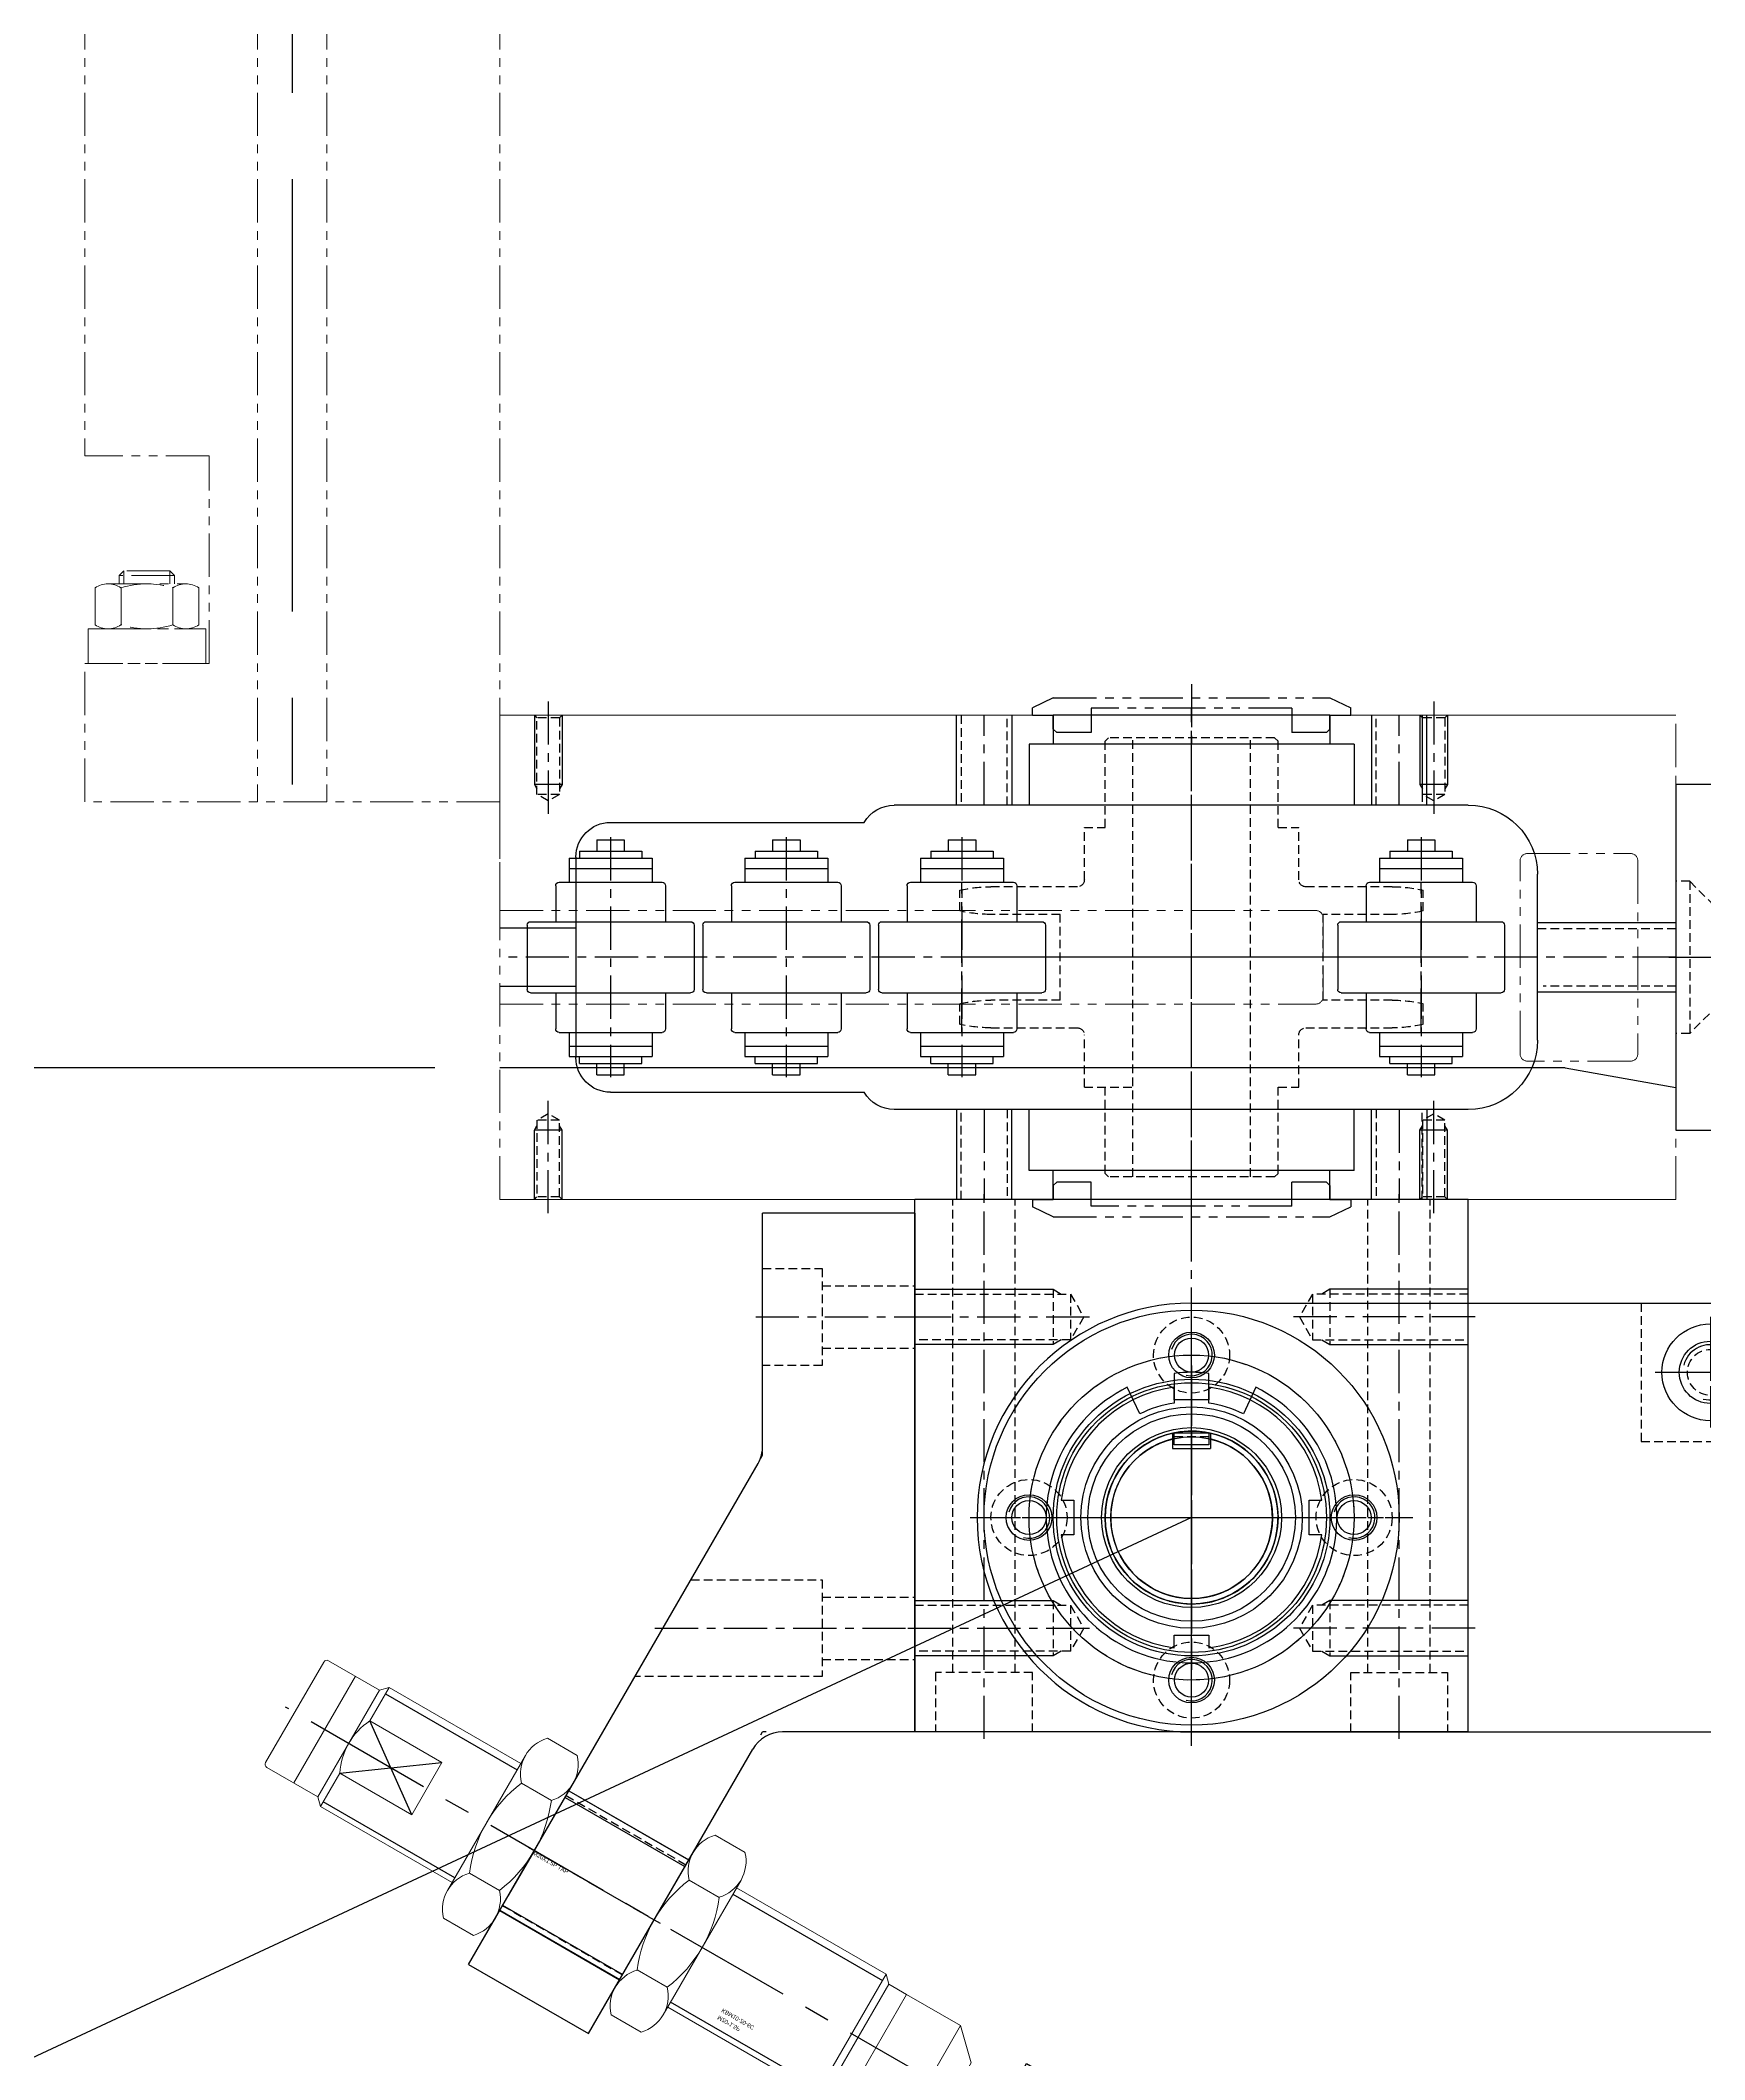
# Model space of a CAD drawing. Header units: inches. Extents: x 0 to 77285, y -118 to 40065.
# Drawn here: x 66690.9 to 66931.5, y 17226.3 to 17518.2 of the extents above; entities that cross this region are included whole.
import ezdxf
from ezdxf.enums import TextEntityAlignment as Align

# ---------------------------------------------------------------- set-up
doc = ezdxf.new("R2010")
doc.units = ezdxf.units.IN
doc.header["$LTSCALE"] = 5
doc.header["$MEASUREMENT"] = 0
for name, pattern in [('CENTER', [2, 1.25, -0.25, 0.25, -0.25]), ('CENTERX2', [4, 2.5, -0.5, 0.5, -0.5]), ('HIDDEN', [0.375, 0.25, -0.125]), ('PHANTOM', [2.5, 1.25, -0.25, 0.25, -0.25, 0.25, -0.25])]:
    doc.linetypes.add(name, pattern=pattern)
for name, color, linetype in [('11', 1, 'CENTER'), ('22', 2, 'HIDDEN'), ('44', 4, 'Continuous'), ('66', 6, 'PHANTOM'), ('A', 8, 'Continuous'), ('B', 123, 'Continuous'), ('BOM-T', 4, 'Continuous'), ('G', 231, 'Continuous'), ('T', 3, 'Continuous'), ('Y', 60, 'Continuous')]:
    doc.layers.add(name, color=color, linetype=linetype)
doc.layers.add('33', color=3, linetype='PHANTOM', lineweight=9)
doc.layers.add('88', color=35, linetype='Continuous', lineweight=5)
doc.styles.add('SCI', font='')
doc.styles.get("Standard").update_dxf_attribs({"font": 'arial.ttf'})
doc.styles.get('SCI').set_extended_font_data('Gulim')
doc.dimstyles.new('SCH', dxfattribs={"dimtxt": 2.5, "dimasz": 2, "dimexe": 1.25, "dimexo": 0.625, "dimtad": 1, "dimdec": 8, "dimtxsty": 'SCI', "dimcen": 2.5, "dimclrd": 4, "dimclre": 4, "dimclrt": 7, "dimadec": 8, "dimazin": 2, "dimtfac": 1, "dimtdec": 8, "dimtmove": 0, "dimatfit": 3, "dimfxl": 1, "dimarcsym": 0})

# ---------------------------------------------------------------- blocks, each defined once
blk = doc.blocks.new('A$C33b2bcc2')
for p, q in [((-2.5, 20.85), (-2.5, 16.56)), ((2.5, 16.56), (2.5, 20.85)), ((-7.5, 14.98), (-9.29, 18.83)), ((9.29, 18.83), (7.5, 14.98)), ((-2.5, 12.25), (2.5, 12.25)), ((-2.5, 10.5), (-2.5, 12.25)), ((2.5, 12.25), (2.5, 10.5)), ((2.5, 10.5), (-2.5, 10.5))]:
    blk.add_line(p, q)
for radius, start, end in [(21, 83.1629, 96.8371), (21, 116.2711, 63.7289), (16.75, 98.5837, 116.6001), (16.75, 63.3999, 81.4163), (12.5, 101.537, 78.463)]:
    blk.add_arc((0, 0), radius, start, end)
at = {"layer": '11'}
for p, q in [((0, 22), (0, -22)), ((-22, 0), (22, 0))]:
    blk.add_line(p, q, dxfattribs=at)
at = {"layer": '22'}
blk.add_line((-2.5, 11.7), (2.5, 11.7), dxfattribs=at)
blk = doc.blocks.new('A$C6740ef86')
for p, q in [((-2.5, 17), (-2.5, 18.83)), ((2.5, 18.83), (2.5, 17)), ((2.5, 17), (-2.5, 17)), ((-18.83, 2.5), (-17, 2.5)), ((-17, 2.5), (-17, -2.5)), ((17, -2.5), (17, 2.5)), ((17, 2.5), (18.83, 2.5)), ((-17, -2.5), (-18.83, -2.5)), ((18.83, -2.5), (17, -2.5)), ((-2.5, -18.83), (-2.5, -17)), ((-2.5, -17), (2.5, -17)), ((2.5, -17), (2.5, -18.83))]:
    blk.add_line(p, q)
blk.add_circle((0, 0), 11.69)
for start, end in [(97.5608, 172.4392), (7.5608, 82.4392), (187.5608, 262.4392), (277.5608, 352.4392)]:
    blk.add_arc((0, 0), 19, start, end)
at = {"layer": '11'}
for p, q in [((0, 20), (0, -20)), ((-20, 0), (20, 0))]:
    blk.add_line(p, q, dxfattribs=at)
at = {"layer": 'T'}
blk.add_arc((0, 0), 12.5, 255, 165, dxfattribs=at)
blk = doc.blocks.new('A$C38a42578')
for p, q in [((0, 25), (10, 25)), ((0, 25), (0, -25)), ((10, 25), (10, -25)), ((10, -25), (0, -25))]:
    blk.add_line(p, q)
at = {"layer": '11'}
blk.add_line((11, 0), (-1, 0), dxfattribs=at)
at = {"layer": '22'}
for p, q in [((8, 11), (2.5, 5.5)), ((8, 11), (8, -11)), ((8, 11), (10, 11)), ((2.5, 5.5), (0, 5.5)), ((2.5, 5.5), (2.5, -5.5)), ((2.5, -5.5), (0, -5.5)), ((2.5, -5.5), (8, -11)), ((8, -11), (10, -11))]:
    blk.add_line(p, q, dxfattribs=at)
blk = doc.blocks.new('A$C608d7013')
for p, q in [((-45, 0), (45, 0)), ((-45, 0), (-45, -15)), ((45, 0), (45, -57)), ((-150, -15), (45, -15)), ((25, -77), (45, -57)), ((-150, -77), (25, -77))]:
    blk.add_line(p, q)
for centre, radius in [((-150, -22.5), 2.46), ((-75, -25), 7), ((-45, -25), 7), ((-75, -25), 4.5), ((-45, -25), 4.5), ((-150, -46), 15), ((-173.5, -46), 2.46), ((-126.5, -46), 2.46), ((-150, -69.5), 2.46)]:
    blk.add_circle(centre, radius)
blk.add_arc((-150, -46), 31, 90, 270)
for points in [[(-45, -15), (-45, -10), (-50, -15)], [(45, -17.5), (45, -12.5), (40, -15)]]:
    blk.add_solid(points)
at = {"layer": '11'}
for p, q in [((-35, -16), (-35, 1)), ((-30, -16), (-30, 1)), ((-25, -16), (-25, 1)), ((0, -17), (0, 2)), ((25, -16), (25, 1)), ((30, -16), (30, 1)), ((35, -16), (35, 1)), ((-150, -78), (-150, -14)), ((-75, -17), (-75, -33)), ((-45, -17), (-45, -33)), ((-83, -25), (-67, -25)), ((-53, -25), (-37, -25)), ((-182, -46), (-118, -46))]:
    blk.add_line(p, q, dxfattribs=at)
blk.add_circle((-150, -46), 23.5, dxfattribs=at)
at = {"layer": '22'}
for p, q in [((39.5, -6.4), (39.5, 0)), ((-39.5, -6.4), (-39.5, 0)), ((-20.5, -6.4), (-20.5, 0)), ((20.5, -6.4), (20.5, 0)), ((-42, -6.4), (-18, -6.4)), ((-42, -15), (-42, -6.4)), ((-18, -6.4), (-18, -15)), ((42, -6.4), (18, -6.4)), ((18, -6.4), (18, -15)), ((42, -15), (42, -6.4))]:
    blk.add_line(p, q, dxfattribs=at)
at = {"layer": 'T'}
for centre in [(-150, -22.5), (-173.5, -46), (-126.5, -46), (-150, -69.5)]:
    blk.add_arc(centre, 3, 255, 165, dxfattribs=at)
blk = doc.blocks.new('A$Cf6c9f352')
for p, q in [((-40, 10), (-40, -10)), ((-40, 10), (10, 10)), ((10, 10), (10, -10)), ((-40, -10), (10, -10))]:
    blk.add_line(p, q)
for centre in [(-30, 0), (0, 0)]:
    blk.add_circle(centre, 3.32)
at = {"layer": '11'}
for p, q in [((-30, 5), (-30, -5)), ((0, 5), (0, -5)), ((-35, 0), (-25, 0)), ((-5, 0), (5, 0))]:
    blk.add_line(p, q, dxfattribs=at)
at = {"layer": 'T'}
for centre in [(-30, 0), (0, 0)]:
    blk.add_arc(centre, 4, 255, 165, dxfattribs=at)
blk = doc.blocks.new('A$Cb3988771')
for p, q in [((-2.75, 12.19), (-2.75, 10)), ((2.75, 12.19), (2.75, 10)), ((-2.75, 10), (2.75, 10))]:
    blk.add_line(p, q)
for centre, radius in [((0, 0), 30), ((0, 23.5), 3.3), ((0, 0), 15), ((0, 0), 12.5), ((-23.5, 0), 3.3), ((23.5, 0), 3.3), ((0, -23.5), 3.3)]:
    blk.add_circle(centre, radius)
at = {"layer": '11'}
for p, q in [((0, -31), (0, 31)), ((-31, 0), (31, 0))]:
    blk.add_line(p, q, dxfattribs=at)
blk.add_circle((0, 0), 23.5, dxfattribs=at)
at = {"layer": '22'}
for centre in [(0, 23.5), (-23.5, 0), (23.5, 0), (0, -23.5)]:
    blk.add_circle(centre, 5.5, dxfattribs=at)
at = {"layer": 'T'}
blk.add_arc((0, 0), 11.69, 103.6082, 76.3918, dxfattribs=at)
blk = doc.blocks.new('A$C993dfb8e')
at = {"xscale": -1}
blk.add_blockref('A$C38a42578', (-70, 35), dxfattribs=at)
for name, p in [('A$C608d7013', (0, 0)), ('A$Cb3988771', (-150, -46))]:
    blk.add_blockref(name, p)
at = {"layer": '22'}
blk.add_blockref('A$Cf6c9f352', (-45, -25), dxfattribs=at)
at = {"layer": '44'}
for name in ['A$C33b2bcc2', 'A$C6740ef86']:
    blk.add_blockref(name, (-150, -46), dxfattribs=at)
blk = doc.blocks.new('A$C96772931')
blk.add_blockref('A$C993dfb8e', (150, 46))
blk = doc.blocks.new('A$Cc528135c')
for p, q in [((40, 46), (-40, 46)), ((-40, -31), (-40, 46)), ((40, -31), (40, 46)), ((40, -31), (-40, -31))]:
    blk.add_line(p, q)
for radius in [23.5, 20]:
    blk.add_circle((0, 0), radius)
at = {"layer": '11'}
for p, q in [((-30, -32), (-30, 47)), ((0, -33), (0, 48)), ((30, -32), (30, 47)), ((-41, 29), (-14.58, 29)), ((41, 29), (14.58, 29)), ((-24.5, 0), (24.5, 0)), ((-41, -16), (-14.58, -16)), ((41, -16), (14.58, -16))]:
    blk.add_line(p, q, dxfattribs=at)
at = {"layer": '22'}
for p, q in [((-34.5, -22.4), (-34.5, 46)), ((-25.5, -22.4), (-25.5, 46)), ((25.5, -22.4), (25.5, 46)), ((34.5, -22.4), (34.5, 46)), ((-40, 32.32), (-17.5, 32.32)), ((-20, 33), (-20, 25)), ((-17.5, 32.32), (-15.58, 29)), ((-17.5, 32.32), (-17.5, 25.68)), ((17.5, 32.32), (15.58, 29)), ((40, 32.32), (17.5, 32.32)), ((17.5, 32.32), (17.5, 25.68)), ((20, 33), (20, 25)), ((-15.58, 29), (-17.5, 25.68)), ((15.58, 29), (17.5, 25.68)), ((-17.5, 25.68), (-40, 25.68)), ((17.5, 25.68), (40, 25.68)), ((-40, -12.68), (-17.5, -12.68)), ((-20, -12), (-20, -20)), ((-17.5, -12.68), (-15.58, -16)), ((-17.5, -12.68), (-17.5, -19.32)), ((17.5, -12.68), (15.58, -16)), ((40, -12.68), (17.5, -12.68)), ((17.5, -12.68), (17.5, -19.32)), ((20, -12), (20, -20)), ((-15.58, -16), (-17.5, -19.32)), ((15.58, -16), (17.5, -19.32)), ((-17.5, -19.32), (-40, -19.32)), ((17.5, -19.32), (40, -19.32)), ((-23, -22.4), (-37, -22.4)), ((-37, -22.4), (-37, -31)), ((-23, -31), (-23, -22.4)), ((23, -31), (23, -22.4)), ((23, -22.4), (37, -22.4)), ((37, -22.4), (37, -31))]:
    blk.add_line(p, q, dxfattribs=at)
at = {"layer": 'T'}
for p, q in [((-40, 33), (-20, 33)), ((-20, 33), (-18.83, 32.32)), ((20, 33), (18.83, 32.32)), ((40, 33), (20, 33)), ((-20, 25), (-40, 25)), ((-18.83, 25.68), (-20, 25)), ((18.83, 25.68), (20, 25)), ((20, 25), (40, 25)), ((-40, -12), (-20, -12)), ((-20, -12), (-18.83, -12.68)), ((20, -12), (18.83, -12.68)), ((40, -12), (20, -12)), ((-20, -20), (-40, -20)), ((-18.83, -19.32), (-20, -20)), ((18.83, -19.32), (20, -20)), ((20, -20), (40, -20))]:
    blk.add_line(p, q, dxfattribs=at)
blk = doc.blocks.new('ZA$C45597365Z')
at = {"ltscale": 3}
for p, q in [((-15.91, 12.51), (-20.91, 12.51)), ((12.09, 12.51), (7.09, 12.51)), ((-54.41, -10.9), (-54.41, 5.9)), ((-45.41, 6.4), (-53.91, 6.4)), ((-49.41, 6.4), (-49.41, -11.4)), ((-44.37, 7.44), (-45.41, 6.4)), ((-45.41, -11.4), (-45.41, 6.4)), ((-44.37, 7.44), (-22.41, 7.44)), ((-44.37, 7.44), (-44.37, 1.86)), ((-22.41, 8.76), (-22.41, -13.76)), ((-14.41, 5), (-14.41, 8.76)), ((-14.41, 7.44), (5.59, 7.44)), ((5.59, 8.76), (5.59, -13.76)), ((13.59, 5), (13.59, 8.76)), ((13.59, 7.44), (38.55, 7.44)), ((38.55, 7.44), (38.55, -12.44)), ((38.55, 7.44), (39.59, 6.4)), ((39.59, 6.4), (39.59, -11.4)), ((39.59, 6.4), (39.59, -11.4)), ((39.59, 6.4), (42.59, 6.4)), ((42.59, 6.4), (51.59, 6.4)), ((42.59, 6.4), (42.59, -11.4)), ((51.59, 6.4), (51.59, -11.4)), ((51.59, 6.4), (55.59, 2.5)), ((-15.91, 5), (-20.91, 5)), ((-14.41, -2.5), (-14.41, 5)), ((12.09, 5), (7.09, 5)), ((13.59, -2.5), (13.59, 5)), ((-44.37, 1.86), (-32.37, 1.86)), ((-32.37, 1.86), (-32.37, -6.86)), ((55.59, -7.5), (55.59, 2.5)), ((-14.41, -13.76), (-14.41, -2.5)), ((13.59, -13.76), (13.59, -2.5)), ((-44.37, -6.86), (-44.37, -12.44)), ((-32.37, -6.86), (-44.37, -6.86)), ((51.59, -11.4), (55.59, -7.5)), ((-45.41, -11.4), (-53.91, -11.4)), ((-44.37, -12.44), (-45.41, -11.4)), ((-15.91, -10.01), (-20.91, -10.01)), ((12.09, -10.01), (7.09, -10.01)), ((39.59, -11.4), (38.55, -12.44)), ((39.59, -11.4), (42.59, -11.4)), ((42.59, -11.4), (51.59, -11.4)), ((-22.41, -12.44), (-44.37, -12.44)), ((5.59, -12.44), (-14.41, -12.44)), ((38.55, -12.44), (13.59, -12.44)), ((-20.91, -17.51), (-15.91, -17.51)), ((7.09, -17.51), (12.09, -17.51))]:
    blk.add_line(p, q, dxfattribs=at)
for centre, radius, start, end in [((-16.97, 8.76), 5.44, 136.4235, 223.5765), ((-19.86, 8.76), 5.44, 316.4235, 43.5765), ((11.03, 8.76), 5.44, 136.4235, 223.5765), ((8.14, 8.76), 5.44, 316.4235, 43.5765), ((-53.91, 5.9), 0.5, 90, 180), ((-2.89, -2.5), 19.53, 157.3948, 202.6052), ((-33.94, -2.5), 19.53, 337.3948, 22.6052), ((25.11, -2.5), 19.53, 157.3948, 202.6052), ((-5.94, -2.5), 19.53, 337.3948, 22.6052), ((-35.75, -2.5), 9.66, 153.1676, 206.8324), ((-53.91, -10.9), 0.5, 180, 270), ((-16.97, -13.76), 5.44, 136.4235, 223.5765), ((-19.86, -13.76), 5.44, 316.4235, 43.5765), ((11.03, -13.76), 5.44, 136.4235, 223.5765), ((8.14, -13.76), 5.44, 316.4235, 43.5765)]:
    blk.add_arc(centre, radius, start, end, dxfattribs=at)
at = {"layer": '11', "ltscale": 3}
blk.add_line((57.09, -2.5), (-55.93, -2.5), dxfattribs=at)
at = {"layer": '66', "ltscale": 3}
for p, q in [((62.59, 6.4), (71.59, 6.4)), ((62.59, 6.4), (62.59, -11.4)), ((71.59, 6.4), (71.59, -11.4)), ((71.59, 6.4), (75.59, 2.5)), ((75.59, -7.5), (75.59, 2.5)), ((71.59, -11.4), (75.59, -7.5)), ((62.59, -11.4), (71.59, -11.4))]:
    blk.add_line(p, q, dxfattribs=at)
at = {"layer": 'A', "ltscale": 3}
for p, q in [((-32.37, 1.86), (-44.37, -6.86)), ((-44.37, 1.86), (-32.37, -6.86))]:
    blk.add_line(p, q, dxfattribs=at)
at = {"layer": 'T', "ltscale": 3}
for p, q in [((-22.41, 6.64), (-44.37, 6.64)), ((5.59, 6.64), (-14.41, 6.64)), ((38.55, 6.64), (13.59, 6.64)), ((-44.37, -11.4), (-22.41, -11.4)), ((-14.41, -11.4), (5.59, -11.4)), ((13.59, -11.4), (38.55, -11.4))]:
    blk.add_line(p, q, dxfattribs=at)
at = {"layer": 'BOM-T', "color": 4}
for s, p in [('M20*1.5P', (20.59, 4.76)), ('KBM10-20-6C', (20.59, 3.58))]:
    blk.add_text(s, height=0.6, dxfattribs=at).set_placement(p)
blk = doc.blocks.new('A$C0f438d8f')
for radius in [19.5, 16, 13]:
    blk.add_circle((0, 0), radius)
at = {"layer": '11'}
for p, q in [((0, -20.5), (0, 20.5)), ((-20.5, 0), (20.5, 0))]:
    blk.add_line(p, q, dxfattribs=at)
blk = doc.blocks.new('A$C63e90a47')
for p, q in [((0, -2), (-22, -2)), ((-22, -35.66), (-22, -2)), ((0, -2), (0, -77)), ((-64.5, -110.61), (-22.67, -38.16)), ((0, -77), (-19.11, -77)), ((-47.18, -120.61), (-23.44, -79.5)), ((-64.5, -110.61), (-47.18, -120.61))]:
    blk.add_line(p, q)
for centre, start, end in [((-27, -35.66), 330, 0), ((-19.11, -82), 90, 150)]:
    blk.add_arc(centre, 5, start, end)
at = {"layer": '11'}
for p, q in [((-23, -17), (1, -17)), ((-22.25, -37.43), (-22, -37)), ((-22, -37), (-22, -36.5)), ((-37.59, -62), (1, -62)), ((-22.25, -77.43), (-22, -77)), ((-21.5, -77), (-22, -77)), ((-55.87, -93.66), (-36.81, -104.66))]:
    blk.add_line(p, q, dxfattribs=at)
at = {"layer": '22'}
for p, q in [((-22, -10), (-13.4, -10)), ((-13.4, -10), (-13.4, -24)), ((-13.4, -12.5), (0, -12.5)), ((-13.4, -21.5), (0, -21.5)), ((-13.4, -24), (-22, -24)), ((-32.39, -55), (-13.4, -55)), ((-13.4, -55), (-13.4, -69)), ((-13.4, -57.5), (0, -57.5)), ((-13.4, -66.5), (0, -66.5)), ((-13.4, -69), (-40.48, -69)), ((-50.41, -86.2), (-33.09, -96.2)), ((-59.59, -102.11), (-42.27, -112.11))]:
    blk.add_line(p, q, dxfattribs=at)
at = {"layer": 'T'}
for p, q in [((-50, -85.5), (-32.68, -95.5)), ((-60, -102.82), (-42.68, -112.82))]:
    blk.add_line(p, q, dxfattribs=at)
at = {"layer": 'BOM-T', "color": 4}
blk.add_text('M20X1.5P TAP', height=0.6, rotation=330, dxfattribs=at).set_placement((-55.15, -94.42), align=Align.MIDDLE_LEFT)
blk = doc.blocks.new('A$Ca700c6e0')
for name, p in [('A$Cc528135c', (-1479, -450.5)), ('A$C63e90a47', (-1519, -404.5))]:
    blk.add_blockref(name, p)
at = {"layer": '88', "xscale": -1, "rotation": 150}
blk.add_blockref('ZA$C45597365Z', (-1562.77, -508.03), dxfattribs=at)
at = {"layer": 'Y'}
blk.add_blockref('A$C0f438d8f', (-1479, -450.5), dxfattribs=at)
blk = doc.blocks.new('A$C2389a0cc')
for p, q in [((0, 60), (20, 60)), ((0, 0), (0, 60)), ((20, 42), (20, 60)), ((20, 42), (20, 60)), ((20, 42.5), (20, 59.5)), ((20, 59.5), (25, 59.5)), ((20, 59.5), (25, 59.5)), ((25, 59.5), (25, 42.5)), ((25, 59.5), (25, 42.5)), ((25.58, 58.51), (30.92, 58.51)), ((25.58, 58.51), (30.92, 58.51)), ((50, 42), (50, 60)), ((50, 60), (240, 60)), ((240, 42), (240, 60)), ((264.42, 58.51), (259.08, 58.51)), ((264.42, 58.51), (259.08, 58.51)), ((265, 59.5), (265, 42.5)), ((270, 59.5), (265, 59.5)), ((265, 59.5), (265, 42.5)), ((270, 59.5), (265, 59.5)), ((290, 60), (270, 60)), ((270, 42), (270, 60)), ((270, 42), (270, 60)), ((270, 42.5), (270, 59.5)), ((290, 0), (290, 60)), ((25, 56.63), (25, 45.37)), ((25, 56.63), (25, 45.37)), ((31.5, 56.63), (31.5, 45.37)), ((31.5, 56.63), (31.5, 45.37)), ((258.5, 56.63), (258.5, 45.37)), ((258.5, 56.63), (258.5, 45.37)), ((265, 56.63), (265, 45.37)), ((265, 56.63), (265, 45.37)), ((25.58, 54.75), (30.92, 54.75)), ((25.58, 54.75), (30.92, 54.75)), ((32.72, 55), (31.5, 55)), ((32.72, 55), (31.5, 55)), ((31.5, 54.32), (33.4, 54.32)), ((31.5, 54.32), (33.4, 54.32)), ((32.72, 47), (32.72, 55)), ((33.4, 54.32), (32.72, 55)), ((32.72, 47), (32.72, 55)), ((33.4, 54.32), (32.72, 55)), ((33.4, 47.68), (33.4, 54.32)), ((33.4, 47.68), (33.4, 54.32)), ((256.6, 54.32), (257.28, 55)), ((256.6, 54.32), (257.28, 55)), ((256.6, 47.68), (256.6, 54.32)), ((258.5, 54.32), (256.6, 54.32)), ((256.6, 47.68), (256.6, 54.32)), ((258.5, 54.32), (256.6, 54.32)), ((257.28, 47), (257.28, 55)), ((257.28, 55), (258.5, 55)), ((257.28, 47), (257.28, 55)), ((257.28, 55), (258.5, 55)), ((264.42, 54.75), (259.08, 54.75)), ((264.42, 54.75), (259.08, 54.75)), ((25.58, 47.25), (30.92, 47.25)), ((25.58, 47.25), (30.92, 47.25)), ((31.5, 47.68), (33.4, 47.68)), ((31.5, 47.68), (33.4, 47.68)), ((31.5, 47), (32.72, 47)), ((31.5, 47), (32.72, 47)), ((32.72, 47), (33.4, 47.68)), ((32.72, 47), (33.4, 47.68)), ((257.28, 47), (256.6, 47.68)), ((258.5, 47.68), (256.6, 47.68)), ((257.28, 47), (256.6, 47.68)), ((258.5, 47.68), (256.6, 47.68)), ((258.5, 47), (257.28, 47)), ((258.5, 47), (257.28, 47)), ((264.42, 47.25), (259.08, 47.25)), ((264.42, 47.25), (259.08, 47.25)), ((25, 42.5), (20, 42.5)), ((25, 42.5), (20, 42.5)), ((20, 42), (50, 42)), ((30.92, 43.49), (25.58, 43.49)), ((30.92, 43.49), (25.58, 43.49)), ((270, 42), (240, 42)), ((259.08, 43.49), (264.42, 43.49)), ((259.08, 43.49), (264.42, 43.49)), ((265, 42.5), (270, 42.5)), ((265, 42.5), (270, 42.5)), ((0, 0), (290, 0))]:
    blk.add_line(p, q)
at = {"color": 252}
for p, q in [((0, 35), (290, 35)), ((0, 25), (290, 25))]:
    blk.add_line(p, q, dxfattribs=at)
for centre, radius, start, end in [((28.32, 56.63), 3.32, 145.6158, 214.3842), ((28.32, 56.63), 3.32, 145.6158, 214.3842), ((28.18, 56.63), 3.32, 325.6158, 34.3842), ((28.18, 56.63), 3.32, 325.6158, 34.3842), ((261.82, 56.63), 3.32, 145.6158, 214.3842), ((261.82, 56.63), 3.32, 145.6158, 214.3842), ((261.68, 56.63), 3.32, 325.6158, 34.3842), ((261.68, 56.63), 3.32, 325.6158, 34.3842), ((37.42, 51), 12.42, 162.412, 197.588), ((37.42, 51), 12.42, 162.412, 197.588), ((19.08, 51), 12.42, 342.412, 17.588), ((19.08, 51), 12.42, 342.412, 17.588), ((270.92, 51), 12.42, 162.412, 197.588), ((270.92, 51), 12.42, 162.412, 197.588), ((252.58, 51), 12.42, 342.412, 17.588), ((252.58, 51), 12.42, 342.412, 17.588), ((28.32, 45.37), 3.32, 145.6158, 214.3842), ((28.32, 45.37), 3.32, 145.6158, 214.3842), ((28.18, 45.37), 3.32, 325.6158, 34.3842), ((28.18, 45.37), 3.32, 325.6158, 34.3842), ((261.82, 45.37), 3.32, 145.6158, 214.3842), ((261.82, 45.37), 3.32, 145.6158, 214.3842), ((261.68, 45.37), 3.32, 325.6158, 34.3842), ((261.68, 45.37), 3.32, 325.6158, 34.3842)]:
    blk.add_arc(centre, radius, start, end)
at = {"layer": '11', "linetype": 'CENTERX2', "ltscale": 5}
blk.add_line((0, 30), (290, 30), dxfattribs=at)
blk = doc.blocks.new('A$C4b55b6cc')
for p, q in [((-23, 0), (-23, -1.06)), ((-20, 0), (-23, 0)), ((-20, 2), (-19.5, 2.5)), ((-20, 2), (-20, 0)), ((-19.5, 2.5), (-14.5, 2.5)), ((-14.5, -1), (-14.5, 2.5)), ((14.5, 2.5), (19.5, 2.5)), ((14.5, -1), (14.5, 2.5)), ((19.5, 2.5), (20, 2)), ((20, 2), (20, 0)), ((23, 0), (20, 0)), ((23, 0), (23, -1.06)), ((-20, -2.5), (-23, -1.06)), ((20, -2.5), (-20, -2.5)), ((-14.5, -1), (14.5, -1)), ((20, -2.5), (23, -1.06))]:
    blk.add_line(p, q)
at = {"layer": '11'}
blk.add_line((0, -4.5), (0, 4.5), dxfattribs=at)
at = {"layer": 'A'}
blk.add_line((-20, 0), (20, 0), dxfattribs=at)
blk = doc.blocks.new('A$C3cb2e50e')
at = {"layer": '11'}
blk.add_line((-17.35, -12.3), (17.35, -12.3), dxfattribs=at)
at = {"layer": 'B'}
for p, q in [((-5.15, -0.74), (-5.15, -23.86)), ((-4.65, -0.24), (4.65, -0.24)), ((5.15, -0.74), (5.15, -23.86)), ((-10.85, -4.86), (-10.85, -19.74)), ((-10.35, -4.36), (-5.15, -4.36)), ((5.15, -4.36), (10.35, -4.36)), ((10.85, -4.86), (10.85, -19.74)), ((-15.35, -7.8), (-15.35, -16.8)), ((-15.35, -7.8), (-14.35, -7.8)), ((-14.35, -6.3), (-14.35, -18.3)), ((-14.35, -6.3), (-10.85, -6.3)), ((-12.85, -6.3), (-12.85, -18.3)), ((10.85, -6.3), (14.35, -6.3)), ((12.85, -6.3), (12.85, -18.3)), ((14.35, -6.3), (14.35, -18.3)), ((15.35, -7.8), (14.35, -7.8)), ((15.35, -7.8), (15.35, -16.8)), ((-17, -10.315), (-17, -14.285)), ((-17, -10.315), (-15.35, -10.315)), ((17, -10.315), (15.35, -10.315)), ((17, -10.315), (17, -14.285)), ((-17, -14.285), (-15.35, -14.285)), ((17, -14.285), (15.35, -14.285)), ((-15.35, -16.8), (-14.35, -16.8)), ((15.35, -16.8), (14.35, -16.8)), ((-14.35, -18.3), (-10.85, -18.3)), ((-10.35, -20.24), (-5.15, -20.24)), ((5.15, -20.24), (10.35, -20.24)), ((10.85, -18.3), (14.35, -18.3)), ((-4.65, -24.36), (4.65, -24.36))]:
    blk.add_line(p, q, dxfattribs=at)
for centre, start, end in [((-4.65, -0.74), 90, 180), ((4.65, -0.74), 0, 90), ((-10.35, -4.86), 90, 180), ((10.35, -4.86), 0, 90), ((-10.35, -19.74), 180, 270), ((10.35, -19.74), 270, 0), ((-4.65, -23.86), 180, 270), ((4.65, -23.86), 270, 0)]:
    blk.add_arc(centre, 0.5, start, end, dxfattribs=at)
blk = doc.blocks.new('A$C45734b63')
for p, q in [((-9.69, 33.5), (-6.71, 33.5)), ((6.71, 33.5), (9.69, 33.5)), ((-10.2, 16.5), (-10.2, 29)), ((-6.2, 29), (-6.2, 19)), ((6.2, 29), (6.2, 19)), ((10.2, 29), (10.2, 16.5)), ((-6.2, 19), (6.2, 19)), ((-18.75, 15.5), (-11.2, 15.5)), ((-18.75, 12.5), (-18.75, 15.5)), ((11.2, 15.5), (18.75, 15.5)), ((18.75, 12.5), (18.75, 15.5)), ((-31.25, 12.5), (-31.75, 12)), ((-31.75, 12), (-31.75, -12)), ((-31.25, 12.5), (-18.75, 12.5)), ((18.75, 12.5), (31.25, 12.5)), ((31.25, 12.5), (31.75, 12)), ((31.75, 12), (31.75, -12)), ((-31.75, 8.5), (31.75, 8.5)), ((-31.75, -8.5), (31.75, -8.5)), ((-18.75, -15.5), (-18.75, -8.5)), ((-31.75, -12), (-31.25, -12.5)), ((-31.25, -12.5), (-18.75, -12.5)), ((18.75, -12.5), (31.25, -12.5)), ((18.75, -15.5), (18.75, -12.5)), ((31.75, -12), (31.25, -12.5)), ((-18.75, -15.5), (-11.2, -15.5)), ((-10.2, -29), (-10.2, -16.5)), ((10.2, -16.5), (10.2, -29)), ((11.2, -15.5), (18.75, -15.5)), ((-6.2, -19), (-6.2, -29)), ((-6.2, -19), (6.2, -19)), ((6.2, -19), (6.2, -29)), ((-9.69, -33.5), (-6.71, -33.5)), ((6.71, -33.5), (9.69, -33.5))]:
    blk.add_line(p, q)
for centre, radius, start, end in [((9.8, 29), 20, 166.9971, 180), ((-26.2, 29), 20, 0, 13.0029), ((26.2, 29), 20, 166.9971, 180), ((-9.8, 29), 20, 0, 13.0029), ((-11.2, 16.5), 1, 270, 0), ((11.2, 16.5), 1, 180, 270), ((-11.2, -16.5), 1, 0, 90), ((11.2, -16.5), 1, 90, 180), ((9.8, -29), 20, 180, 193.0029), ((-26.2, -29), 20, 346.9971, 0), ((26.2, -29), 20, 180, 193.0029), ((-9.8, -29), 20, 346.9971, 0)]:
    blk.add_arc(centre, radius, start, end)
at = {"layer": '11'}
for p, q in [((-10.78, 33.19), (10.78, 33.19)), ((0, 34.18), (0, -34.18)), ((-32.75, 0), (32.75, 0)), ((-10.78, -33.19), (10.78, -33.19))]:
    blk.add_line(p, q, dxfattribs=at)
blk = doc.blocks.new('A$Ca5c36658')
for p, q in [((-170, -70), (-170, 0)), ((0, 0), (-170, 0)), ((0, -28.25), (0, 0)), ((-148.5, -20), (-163.5, -20)), ((-164.5, -21), (-164.5, -49)), ((-147.5, -49), (-147.5, -21)), ((0, -28.25), (-118, -28.25)), ((-119, -29.25), (-119, -40.75)), ((0, -41.75), (-118, -41.75)), ((0, -70), (0, -41.75)), ((-163.5, -50), (-148.5, -50)), ((0, -70), (-170, -70))]:
    blk.add_line(p, q)
for centre, start, end in [((-163.5, -21), 90, 180), ((-148.5, -21), 0, 90), ((-118, -29.25), 90, 180), ((-118, -40.75), 180, 270), ((-163.5, -49), 180, 270), ((-148.5, -49), 270, 0)]:
    blk.add_arc(centre, 1, start, end)
at = {"layer": 'G'}
for q in [(-170, -53.82), (0, -51)]:
    blk.add_line((-154, -51), q, dxfattribs=at)
blk = doc.blocks.new('A$C104a9f2b')
for p, q in [((-170, -70), (-170, 0)), ((-170, 0), (0, 0)), ((0, -70), (0, 0)), ((0, -70), (-170, -70))]:
    blk.add_line(p, q)
at = {"layer": '11'}
for p, q in [((-135, 2), (-135, -14.39)), ((-7, 2), (-7, -14.39)), ((-135, -72), (-135, -55.61)), ((-7, -72), (-7, -55.61))]:
    blk.add_line(p, q, dxfattribs=at)
at = {"layer": '22'}
for p, q in [((-136.62, -0.38), (-137, 0)), ((-133, 0), (-133.38, -0.38)), ((-8.62, -0.38), (-9, 0)), ((-5, 0), (-5.38, -0.38)), ((-136.62, -0.38), (-136.62, -11.46)), ((-136.62, -0.38), (-133.38, -0.38)), ((-133.38, -11.46), (-133.38, -0.38)), ((-8.62, -0.38), (-8.62, -11.46)), ((-8.62, -0.38), (-5.38, -0.38)), ((-5.38, -11.46), (-5.38, -0.38)), ((-136.62, -11.46), (-133.38, -11.46)), ((-136.62, -11.46), (-135, -12.39)), ((-135, -12.39), (-133.38, -11.46)), ((-8.62, -11.46), (-5.38, -11.46)), ((-8.62, -11.46), (-7, -12.39)), ((-7, -12.39), (-5.38, -11.46)), ((-136.62, -58.54), (-135, -57.61)), ((-135, -57.61), (-133.38, -58.54)), ((-8.62, -58.54), (-7, -57.61)), ((-7, -57.61), (-5.38, -58.54)), ((-136.62, -69.62), (-136.62, -58.54)), ((-136.62, -58.54), (-133.38, -58.54)), ((-133.38, -58.54), (-133.38, -69.62)), ((-8.62, -69.62), (-8.62, -58.54)), ((-8.62, -58.54), (-5.38, -58.54)), ((-5.38, -58.54), (-5.38, -69.62)), ((-136.62, -69.62), (-137, -70)), ((-136.62, -69.62), (-133.38, -69.62)), ((-133, -70), (-133.38, -69.62)), ((-8.62, -69.62), (-9, -70)), ((-8.62, -69.62), (-5.38, -69.62)), ((-5, -70), (-5.38, -69.62))]:
    blk.add_line(p, q, dxfattribs=at)
at = {"layer": 'T'}
for p, q in [((-137, 0), (-137, -10)), ((-133, 0), (-133, -10)), ((-9, 0), (-9, -10)), ((-5, 0), (-5, -10)), ((-137, -10), (-136.62, -10.66)), ((-137, -10), (-133, -10)), ((-133, -10), (-133.38, -10.66)), ((-9, -10), (-8.62, -10.66)), ((-9, -10), (-5, -10)), ((-5, -10), (-5.38, -10.66)), ((-137, -60), (-136.62, -59.34)), ((-137, -70), (-137, -60)), ((-137, -60), (-133, -60)), ((-133, -60), (-133.38, -59.34)), ((-133, -70), (-133, -60)), ((-9, -60), (-8.62, -59.34)), ((-9, -70), (-9, -60)), ((-9, -60), (-5, -60)), ((-5, -60), (-5.38, -59.34)), ((-5, -70), (-5, -60))]:
    blk.add_line(p, q, dxfattribs=at)
blk = doc.blocks.new('A$Ca14b25c8')
for p, q in [((0, -70), (0, 0)), ((0, 0), (170, 0)), ((170, -70), (170, 0)), ((0, -70), (170, -70))]:
    blk.add_line(p, q)
at = {"layer": '11'}
for p, q in [((40, -13), (40, 0)), ((70, -71), (70, 1)), ((100, -13), (100, 0)), ((0, -35), (170, -35)), ((40, -57), (40, -70)), ((100, -57), (100, -70))]:
    blk.add_line(p, q, dxfattribs=at)
at = {"layer": '22'}
for p, q in [((36.6765, 0), (36.6765, -13)), ((43.3235, -13), (43.3235, 0)), ((96.6765, -13), (96.6765, 0)), ((103.3235, 0), (103.3235, -13)), ((20, -30.812), (0, -30.812)), ((0, -39.188), (19.188, -39.188)), ((36.6765, -70), (36.6765, -57)), ((43.3235, -57), (43.3235, -70)), ((96.6765, -57), (96.6765, -70)), ((103.3235, -70), (103.3235, -57))]:
    blk.add_line(p, q, dxfattribs=at)
at = {"layer": 'A', "linetype": 'Continuous'}
for p, q in [((50, 0), (50, -4.2)), ((90, 0), (90, -4.2)), ((46.5, -4.2), (46.5, -13)), ((93.5, -4.2), (93.5, -13)), ((46.5, -65.8), (46.5, -57)), ((50, -70), (50, -65.8)), ((90, -70), (90, -65.8))]:
    blk.add_line(p, q, dxfattribs=at)
at = {"layer": 'A'}
for p, q in [((46.5, -4.2), (93.5, -4.2)), ((30, -13), (113, -13)), ((154, -15.5), (117.3301, -15.5)), ((20, -47), (20, -23)), ((159, -20.5), (159, -49.5)), ((159, -30.8), (170, -30.8)), ((159, -39.2), (170, -39.2)), ((154, -54.5), (117.3301, -54.5)), ((30, -57), (113, -57)), ((93.5, -65.8), (93.5, -57)), ((46.5, -65.8), (93.5, -65.8))]:
    blk.add_line(p, q, dxfattribs=at)
for centre, radius, start, end in [((30, -23), 10, 90, 180), ((113, -18), 5, 30, 90), ((154, -20.5), 5, 0, 90), ((30, -47), 10, 180, 270), ((154, -49.5), 5, 270, 0), ((113, -52), 5, 270, 330)]:
    blk.add_arc(centre, radius, start, end, dxfattribs=at)
at = {"layer": 'T'}
for p, q in [((36, -13), (36, 0)), ((44, 0), (44, -13)), ((96, 0), (96, -13)), ((104, -13), (104, 0)), ((0, -30), (20, -30)), ((20, -40), (0, -40)), ((36, -57), (36, -70)), ((44, -70), (44, -57)), ((96, -70), (96, -57)), ((104, -57), (104, -70))]:
    blk.add_line(p, q, dxfattribs=at)
blk = doc.blocks.new('A$C4b49b7ad')
at = {"xscale": -1, "rotation": 90}
for name, p in [('A$C2389a0cc', (-100, 347.5)), ('A$C3cb2e50e', (-96.28, 35)), ('A$C3cb2e50e', (-70.88, 35)), ('A$C3cb2e50e', (-45.49, 35)), ('A$C3cb2e50e', (20.88, 35))]:
    blk.add_blockref(name, p, dxfattribs=at)
at = {"xscale": -1}
for name, p in [('A$C104a9f2b', (-100, 70)), ('A$Ca14b25c8', (70, 70)), ('A$Ca5c36658', (-100, 70))]:
    blk.add_blockref(name, p, dxfattribs=at)
at = {"layer": '22', "xscale": -1, "rotation": 270}
blk.add_blockref('A$C45734b63', (0, 35), dxfattribs=at)
at = {"layer": '66', "rotation": 180}
blk.add_blockref('A$C4b55b6cc', (0, 70), dxfattribs=at)
at = {"layer": '66', "xscale": -1}
blk.add_blockref('A$C4b55b6cc', (0, 0), dxfattribs=at)
blk = doc.blocks.new('*D664')
at = {"color": 4, "lineweight": -2, "transparency": 16777216}
for p, q in [((66747.95, 17736.63), (66540.91, 17736.63)), ((66559.66, 17706.63), (66559.66, 17399.63)), ((66747.95, 17369.63), (66540.91, 17369.63))]:
    blk.add_line(p, q, dxfattribs=at)
at = {"color": 4, "transparency": 16777216}
for points in [[(66554.66, 17706.63), (66564.66, 17706.63), (66559.66, 17736.63)], [(66554.66, 17399.63), (66564.66, 17399.63), (66559.66, 17369.63)]]:
    blk.add_solid(points, dxfattribs=at)
at = {"layer": 'Defpoints', "color": 0, "transparency": 16777216}
for p in [(66757.32, 17736.63), (66559.66, 17369.63), (66757.32, 17369.63)]:
    blk.add_point(p, dxfattribs=at)
at = {"color": 7, "transparency": 16777216, "insert": (66531.04, 17553.13), "char_height": 37.5, "attachment_point": 5, "rotation": 90, "style": 'SCI'}
blk.add_mtext('367', dxfattribs=at)

msp = doc.modelspace()

# ---------------------------------------------------------------- linework, layer by layer
at = {"layer": '44'}
msp.add_line((66857.32461013, 17304.62620845), (66383.14576989, 17083.57271781), dxfattribs=at)

# ---------------------------------------------------------------- block references
for name, p in [('A$C96772931', (66857.32461013, 17304.62620845)), ('A$Ca700c6e0', (68336.32461013, 17755.12620845))]:
    msp.add_blockref(name, p)
at = {"layer": '33'}
msp.add_blockref('A$C4b49b7ad', (66857.32461013, 17350.62620845), dxfattribs=at)

# ---------------------------------------------------------------- dimensions: what is measured, and where the dimension line sits
dim = msp.add_linear_dim(base=(66559.6600251945, 17369.6262084525), p1=(66757.3246101331, 17736.6262084525), p2=(66757.3246101331, 17369.6262084525), angle=90, dimstyle='SCH', override={"dimscale": 15})
dim.commit()
dim.dimension.update_dxf_attribs({"geometry": '*D664', "text_midpoint": (66531.0356909734, 17553.1262084525)})

doc.saveas('drawing.dxf')
